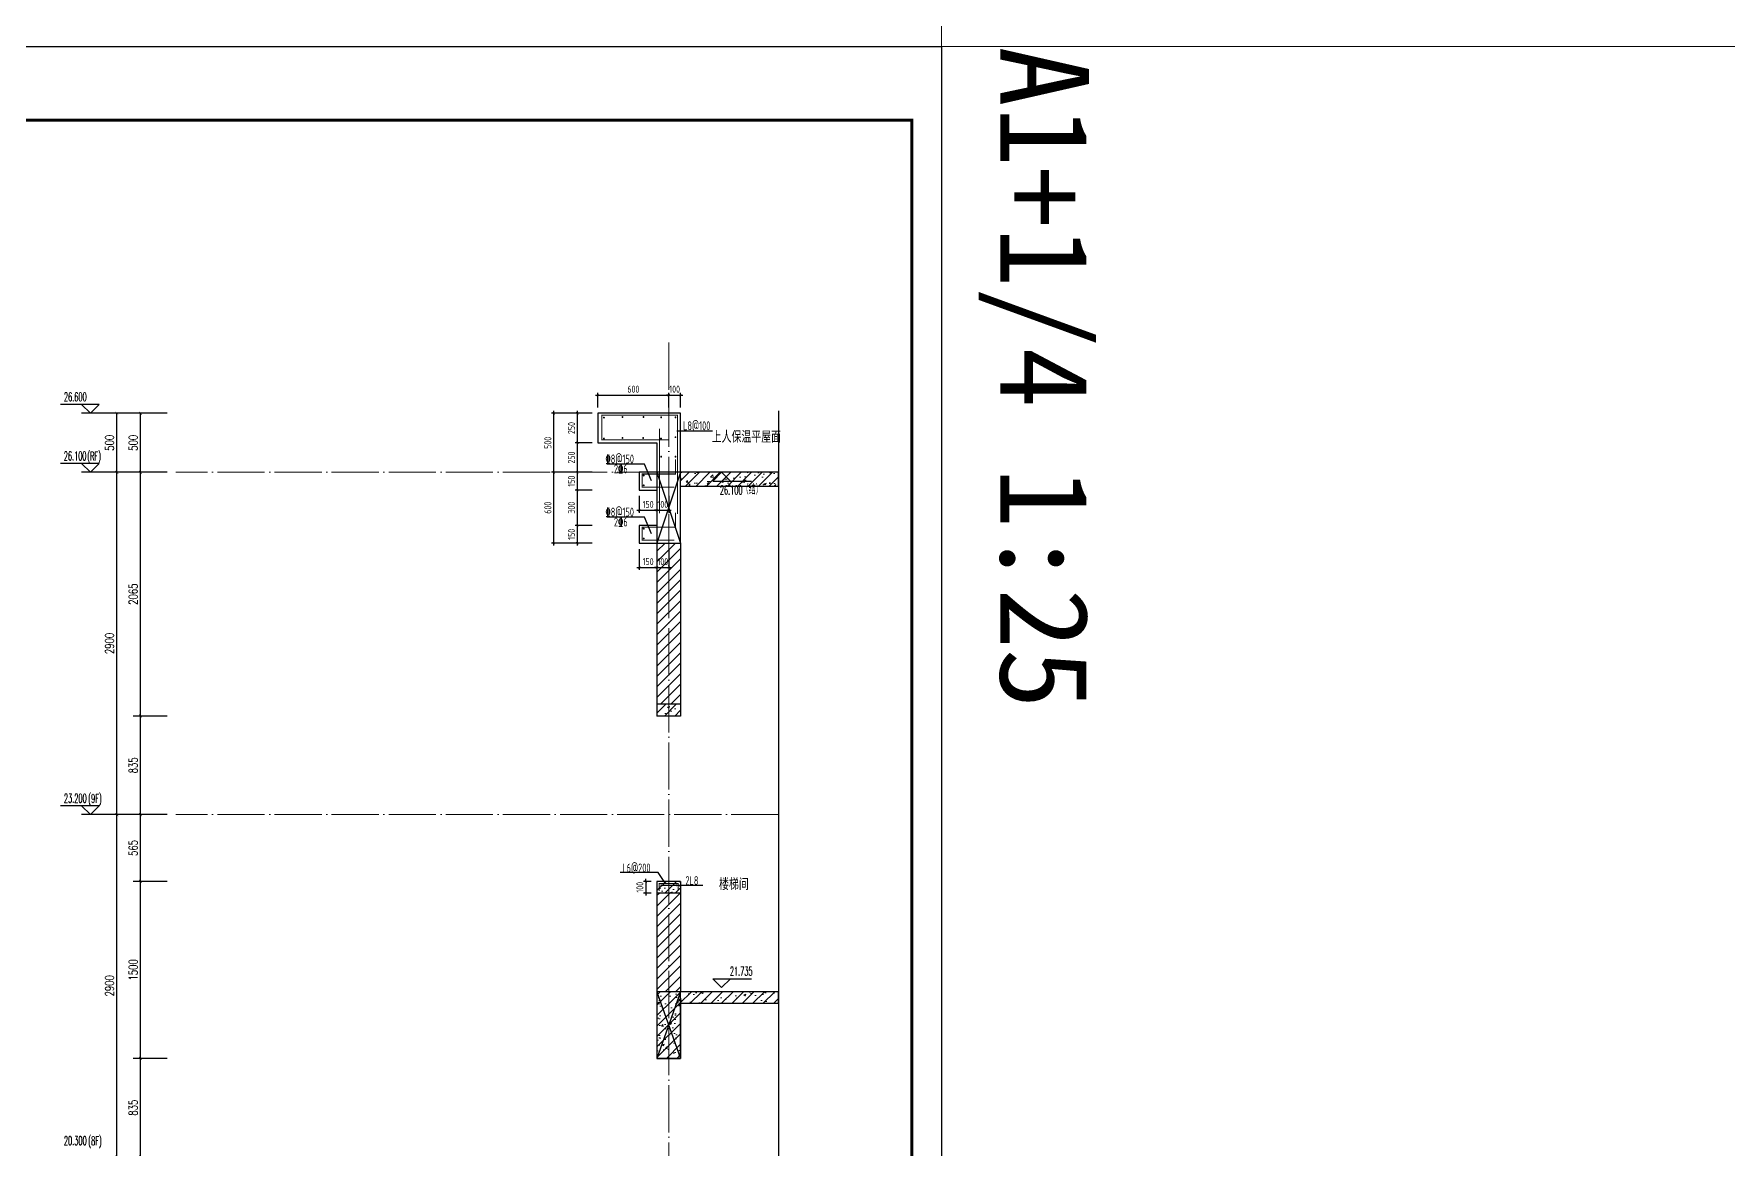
# Model space of a CAD drawing. Extents: x -668857 to 154266, y -275694 to 291306.
# Drawn here: x 98016 to 112367, y 157874 to 167313 of the extents above; entities that cross this region are included whole.
import ezdxf

# ---------------------------------------------------------------- set-up
doc = ezdxf.new("R2010")
doc.units = 0
doc.header["$LTSCALE"] = 1000
doc.linetypes.add('DOTE', pattern=[2.4200000000000004, 2, -0.2, 0.02, -0.2])
doc.layers.get('0').update_dxf_attribs({"linetype": 'CONTINUOUS'})
doc.layers.get('DEFPOINTS').update_dxf_attribs({"linetype": 'CONTINUOUS'})
for name, color, linetype in [('DIM', 2, 'CONTINUOUS'), ('DIM_ELEV', 3, 'CONTINUOUS'), ('DIM_SYMB', 3, 'CONTINUOUS'), ('PUB_DIM', 3, 'CONTINUOUS'), ('PUB_TEXT', 2, 'CONTINUOUS'), ('REIN', 6, 'CONTINUOUS'), ('S-大样-砼线', 7, 'CONTINUOUS'), ('S-引出线', 40, 'CONTINUOUS'), ('TEXT', 2, 'CONTINUOUS'), ('WALL', 5, 'CONTINUOUS'), ('yichutu', 7, 'CONTINUOUS')]:
    doc.layers.add(name, color=color, linetype=linetype)
for name, color, linetype, lineweight in [('DOTE', 19, 'DOTE', 9), ('PUB_HATCH', 8, 'CONTINUOUS', 9), ('图框', 9, 'CONTINUOUS', 18)]:
    doc.layers.add(name, color=color, linetype=linetype, lineweight=lineweight)
doc.styles.add('_TCH_DIM', font='SIMPLEX.shx', dxfattribs={"width": 0.7, "bigfont": 'GBCBIG.shx'})
doc.styles.add('_TCH_DIM_T3', font='SIMPLEX', dxfattribs={"width": 0.7058823529411765, "bigfont": 'GBCBIG'})
doc.styles.add('_TCH_LABEL', font='simhei.ttf')
doc.styles.add('TSSD_DIMENSION', font='Tssdeng.shx', dxfattribs={"width": 0.7, "bigfont": 'tssdchn.shx'})
doc.styles.add('TSSD_REIN', font='tssdeng.shx', dxfattribs={"width": 0.7, "height": 300, "bigfont": 'tssdchn.shx'})
doc.styles.add('w', font='tssdeng.shx', dxfattribs={"width": 0.8, "bigfont": 'tssdchn.shx'})
doc.dimstyles.new('_TCH_ARCH&&25', dxfattribs={"dimtxt": 74.375, "dimasz": 25, "dimexe": 62.5, "dimexo": 75, "dimgap": 25, "dimtad": 1, "dimdec": 0, "dimzin": 0, "dimdsep": 46, "dimtxsty": '_TCH_DIM_T3', "dimblk": 'ARCHTICK', "dimcen": 0.09, "dimclrt": 7, "dimazin": 0, "dimtfac": 1, "dimtdec": 0, "dimtix": 1, "dimtmove": 2, "dimatfit": 3, "dimldrblk": 'ARCHTICK', "dimfxl": 0, "dimtolj": 1, "dimtzin": 0, "dimarcsym": 0})
doc.dimstyles.new('TSSD_20_20', dxfattribs={"dimtxt": 60, "dimasz": 20, "dimexe": 20, "dimexo": 50, "dimgap": 20, "dimtad": 1, "dimdec": 0, "dimzin": 0, "dimdsep": 46, "dimtxsty": 'TSSD_DIMENSION', "dimblk": 'ARCHTICK', "dimblk1": 'ARCHTICK', "dimblk2": 'ARCHTICK', "dimcen": 0, "dimdle": 20, "dimclrt": 7, "dimadec": 0, "dimazin": 0, "dimtfac": 1, "dimtdec": 0, "dimtix": 1, "dimtmove": 2, "dimatfit": 3, "dimfxl": 0, "dimtolj": 1, "dimtzin": 0, "dimarcsym": 0})
pattern_1 = [(45, (-562273.4887092756, 314686.9439721279), (-44.19419150182874, 44.19419150182875), [])]
pattern_2 = [(45, (-562273.4887092756, 314642.0661346278), (-44.19417382415921, 44.19417382415922), []), (49.99999999999999, (-562273.4887092756, 314642.0661346278), (179.3150456501884, -15.68803374564878), [18.75, -206.25]), (355, (-562273.4887092756, 314642.0661346278), (-34.68783340325, 188.048033425003), [15, -165]), (100.4514, (-562258.5457892758, 314640.7587996279), (144.6273454285054, 172.3598855152384), [15.9350475, -175.285528]), (46.18420000000002, (-562273.4887092756, 314692.0661346278), (266.8102621564111, -41.37975358225452), [28.12499999999995, -309.3749999999992]), (96.6356, (-562251.2545230256, 314688.6178078778), (233.6656763871758, 243.5294677251104), [23.902572, -262.92825]), (351.1842, (-562273.4887092756, 314692.0661346278), (233.6654862834068, 243.5296502313311), [22.5, -247.5]), (21, (-562248.4887092756, 314679.5661346278), (149.2267630296154, -100.6547226663347), [18.75, -206.25]), (326.0000000000001, (-562248.4887092756, 314679.5661346278), (60.82883298039543, 181.2875112617133), [15, -165]), (71.4514, (-562236.0531510257, 314671.1782331279), (210.0556571453725, 80.6326241774881), [15.9350475, -175.285528]), (37.50000000000001, (-562273.4887092756, 314642.0661346278), (3.039963829322667, 83.22346345782788), [0, -163, 0, -167.5, 0, -165.625]), (7.499999999999999, (-562273.4887092756, 314642.0661346278), (65.76738436053715, 98.60292797059006), [0, -95.5, 0, -159.25, 0, -63.125]), (327.5, (-562329.2387092756, 314642.0661346278), (133.4556090431022, -5.638717933594939), [0, -62.5, 0, -195, 0, -258.75]), (317.5, (-562354.2387092756, 314642.0661346278), (145.7965423355966, 25.02624558307943), [0, -81.25, 0, -129.5, 0, -183.75])]

# ---------------------------------------------------------------- blocks, each defined once
blk = doc.blocks.new('GFDDDDRG')
at = {"layer": '图框'}
blk.add_lwpolyline([(923309.7791572664, -107436.9617041193), (923309.7791572663, -159999.4617041193), (893609.7791572664, -159999.4617041193), (893609.7791572665, -107436.9617041193)], close=True, dxfattribs=at)
blk.add_lwpolyline([(923309.7791572664, -107436.9617041193), (923309.7791572663, -159999.4617041193), (893609.7791572664, -159999.4617041193), (893609.7791572665, -107436.9617041193)], close=True, dxfattribs=at)
at = {"layer": '图框', "const_width": 50}
blk.add_lwpolyline([(894109.7791572664, -159499.4617041193), (922809.7791572663, -159499.4617041193), (922809.7791572664, -108686.9617041193), (894109.7791572665, -108686.9617041193)], close=True, dxfattribs=at)
blk = doc.blocks.new('yct-1051-594-26275-14850-25-1002.0')
at = {"layer": 'yichutu', "color": 7}
blk.add_lwpolyline([(0, 0), (0, 14850), (26275, 14850), (26275, 0)], close=True, dxfattribs=at)
at = {"layer": 'yichutu', "color": 7, "style": '_TCH_LABEL'}
blk.add_text('A1+1/4 1:25', height=750, dxfattribs=at).set_placement((0, 15350))
blk = doc.blocks.new('_ArchTick')
at = {"color": 0, "linetype": 'ByBlock', "const_width": 0.15}
blk.add_lwpolyline([(-0.5, -0.5), (0.5, 0.5)], dxfattribs=at)
blk = doc.blocks.new('*D2703')
at = {"layer": 'DEFPOINTS', "color": 0}
for p in [(102422.1820220797, 163599.0340897828), (102722.1820221004, 163599.0340897828), (102722.1820221004, 162999.0340897829)]:
    blk.add_point(p, dxfattribs=at)
at = {"layer": 'DIM', "color": 0, "lineweight": -2}
for p, q in [((102422.1820220797, 162979.0340897829), (102422.1820220797, 163619.0340897828)), ((102672.1820221004, 163599.0340897828), (102402.1820220797, 163599.0340897828)), ((102672.1820221004, 162999.0340897829), (102402.1820220797, 162999.0340897829))]:
    blk.add_line(p, q, dxfattribs=at)
at = {"layer": 'DIM', "color": 0, "lineweight": -2, "xscale": 20, "yscale": 20, "zscale": 20}
for p, rotation in [((102422.1820220797, 163599.0340897828), 90), ((102422.1820220797, 162999.0340897829), 270)]:
    blk.add_blockref('_ArchTick', p, dxfattribs=dict(at, rotation=rotation))
at = {"layer": 'DIM', "color": 7, "insert": (102372.1820220797, 163299.0340897829), "char_height": 60, "attachment_point": 5, "rotation": 90, "style": 'TSSD_DIMENSION'}
blk.add_mtext('\\A1;600', dxfattribs=at)
blk = doc.blocks.new('*D2704')
at = {"layer": 'DEFPOINTS', "color": 0}
for p in [(102422.1820220797, 164099.0340897829), (102722.1820221004, 164099.0340897829), (102722.1820221004, 163599.0340897828)]:
    blk.add_point(p, dxfattribs=at)
at = {"layer": 'DIM', "color": 0, "lineweight": -2}
for p, q in [((102672.1820221004, 164099.0340897829), (102402.1820220797, 164099.0340897829)), ((102422.1820220797, 163579.0340897828), (102422.1820220797, 164119.0340897829)), ((102672.1820221004, 163599.0340897828), (102402.1820220797, 163599.0340897828))]:
    blk.add_line(p, q, dxfattribs=at)
at = {"layer": 'DIM', "color": 0, "lineweight": -2, "xscale": 20, "yscale": 20, "zscale": 20}
for p, rotation in [((102422.1820220797, 164099.0340897829), 90), ((102422.1820220797, 163599.0340897828), 270)]:
    blk.add_blockref('_ArchTick', p, dxfattribs=dict(at, rotation=rotation))
at = {"layer": 'DIM', "color": 7, "insert": (102372.1820220797, 163849.0340897829), "char_height": 60, "attachment_point": 5, "rotation": 90, "style": 'TSSD_DIMENSION'}
blk.add_mtext('\\A1;500', dxfattribs=at)
blk = doc.blocks.new('*D2705')
at = {"layer": 'DEFPOINTS', "color": 0}
for p in [(103146.7925458966, 163449.0340908552), (103296.7923057007, 163449.0340908516), (103296.7923057007, 163277.0588961912)]:
    blk.add_point(p, dxfattribs=at)
at = {"layer": 'DIM', "color": 0, "lineweight": -2}
for p, q in [((103146.7925458966, 163399.0340908552), (103146.7925458966, 163257.0588961912)), ((103296.7923057007, 163399.0340908516), (103296.7923057007, 163257.0588961912)), ((103126.7925458966, 163277.0588961912), (103316.7923057007, 163277.0588961912))]:
    blk.add_line(p, q, dxfattribs=at)
at = {"layer": 'DIM', "color": 0, "lineweight": -2, "xscale": 20, "yscale": 20, "zscale": 20, "rotation": 180}
blk.add_blockref('_ArchTick', (103146.7925458966, 163277.0588961912), dxfattribs=at)
at = {"layer": 'DIM', "color": 0, "lineweight": -2, "xscale": 20, "yscale": 20, "zscale": 20}
blk.add_blockref('_ArchTick', (103296.7923057007, 163277.0588961912), dxfattribs=at)
at = {"layer": 'DIM', "color": 7, "insert": (103221.7924257987, 163327.0588961912), "char_height": 60, "attachment_point": 5, "style": 'TSSD_DIMENSION'}
blk.add_mtext('\\A1;150', dxfattribs=at)
blk = doc.blocks.new('*D2706')
at = {"layer": 'DEFPOINTS', "color": 0}
for p in [(103296.7923057007, 163449.0340908516), (103396.7923054292, 163449.0340908491), (103396.7923054292, 163277.0588961881)]:
    blk.add_point(p, dxfattribs=at)
at = {"layer": 'DIM', "color": 0, "lineweight": -2}
for p, q in [((103296.7923057007, 163399.0340908516), (103296.7923057007, 163257.0588961881)), ((103396.7923054292, 163399.0340908491), (103396.7923054292, 163257.0588961881)), ((103296.7923057007, 163277.0588961881), (103276.7923057007, 163277.0588961881)), ((103296.7923057007, 163277.0588961881), (103396.7923054292, 163277.0588961881)), ((103396.7923054292, 163277.0588961881), (103416.7923054292, 163277.0588961881))]:
    blk.add_line(p, q, dxfattribs=at)
at = {"layer": 'DIM', "color": 0, "lineweight": -2, "xscale": 20, "yscale": 20, "zscale": 20}
blk.add_blockref('_ArchTick', (103296.7923057007, 163277.0588961881), dxfattribs=at)
at = {"layer": 'DIM', "color": 0, "lineweight": -2, "xscale": 20, "yscale": 20, "zscale": 20, "rotation": 180}
blk.add_blockref('_ArchTick', (103396.7923054292, 163277.0588961881), dxfattribs=at)
at = {"layer": 'DIM', "color": 7, "insert": (103346.792305565, 163327.0588961881), "char_height": 60, "attachment_point": 5, "style": 'TSSD_DIMENSION'}
blk.add_mtext('\\A1;100', dxfattribs=at)
blk = doc.blocks.new('*D2707')
at = {"layer": 'DEFPOINTS', "color": 0}
for p in [(103396.7926972416, 164253.1928122115), (102796.7927885338, 164099.0322899766), (103396.7926972416, 164099.0322899598)]:
    blk.add_point(p, dxfattribs=at)
at = {"layer": 'DIM', "color": 0, "lineweight": -2}
for p, q in [((102776.7927885338, 164253.1928122115), (103416.7926972416, 164253.1928122115)), ((102796.7927885338, 164149.0322899766), (102796.7927885338, 164273.1928122115)), ((103396.7926972416, 164149.0322899598), (103396.7926972416, 164273.1928122115))]:
    blk.add_line(p, q, dxfattribs=at)
at = {"layer": 'DIM', "color": 0, "lineweight": -2, "xscale": 20, "yscale": 20, "zscale": 20, "rotation": 180}
blk.add_blockref('_ArchTick', (102796.7927885338, 164253.1928122115), dxfattribs=at)
at = {"layer": 'DIM', "color": 0, "lineweight": -2, "xscale": 20, "yscale": 20, "zscale": 20}
blk.add_blockref('_ArchTick', (103396.7926972416, 164253.1928122115), dxfattribs=at)
at = {"layer": 'DIM', "color": 7, "insert": (103096.7927428877, 164303.1928122115), "char_height": 60, "attachment_point": 5, "style": 'TSSD_DIMENSION'}
blk.add_mtext('\\A1;600', dxfattribs=at)
blk = doc.blocks.new('*D2708')
at = {"layer": 'DEFPOINTS', "color": 0}
for p in [(103496.7926972462, 164253.1928122017), (103396.7926972416, 164099.0322899598), (103496.7926972462, 164099.032289957)]:
    blk.add_point(p, dxfattribs=at)
at = {"layer": 'DIM', "color": 0, "lineweight": -2}
for p, q in [((103396.7926972416, 164253.1928122017), (103376.7926972416, 164253.1928122017)), ((103396.7926972416, 164149.0322899598), (103396.7926972416, 164273.1928122017)), ((103396.7926972416, 164253.1928122017), (103496.7926972462, 164253.1928122017)), ((103496.7926972462, 164149.032289957), (103496.7926972462, 164273.1928122017)), ((103496.7926972462, 164253.1928122017), (103516.7926972462, 164253.1928122017))]:
    blk.add_line(p, q, dxfattribs=at)
at = {"layer": 'DIM', "color": 0, "lineweight": -2, "xscale": 20, "yscale": 20, "zscale": 20}
blk.add_blockref('_ArchTick', (103396.7926972416, 164253.1928122017), dxfattribs=at)
at = {"layer": 'DIM', "color": 0, "lineweight": -2, "xscale": 20, "yscale": 20, "zscale": 20, "rotation": 180}
blk.add_blockref('_ArchTick', (103496.7926972462, 164253.1928122017), dxfattribs=at)
at = {"layer": 'DIM', "color": 7, "insert": (103446.7926972439, 164303.1928122017), "char_height": 60, "attachment_point": 5, "style": 'TSSD_DIMENSION'}
blk.add_mtext('\\A1;100', dxfattribs=at)
blk = doc.blocks.new('*D2709')
at = {"layer": 'DEFPOINTS', "color": 0}
for p in [(103146.7925458966, 162999.034146633), (103296.7923057007, 162999.0341466293), (103296.7923057007, 162792.5837573065)]:
    blk.add_point(p, dxfattribs=at)
at = {"layer": 'DIM', "color": 0, "lineweight": -2}
for p, q in [((103146.7925458966, 162949.034146633), (103146.7925458966, 162772.5837573065)), ((103296.7923057007, 162949.0341466293), (103296.7923057007, 162772.5837573065)), ((103126.7925458966, 162792.5837573065), (103316.7923057007, 162792.5837573065))]:
    blk.add_line(p, q, dxfattribs=at)
at = {"layer": 'DIM', "color": 0, "lineweight": -2, "xscale": 20, "yscale": 20, "zscale": 20, "rotation": 180}
blk.add_blockref('_ArchTick', (103146.7925458966, 162792.5837573065), dxfattribs=at)
at = {"layer": 'DIM', "color": 0, "lineweight": -2, "xscale": 20, "yscale": 20, "zscale": 20}
blk.add_blockref('_ArchTick', (103296.7923057007, 162792.5837573065), dxfattribs=at)
at = {"layer": 'DIM', "color": 7, "insert": (103221.7924257987, 162842.5837573065), "char_height": 60, "attachment_point": 5, "style": 'TSSD_DIMENSION'}
blk.add_mtext('\\A1;150', dxfattribs=at)
blk = doc.blocks.new('*D2710')
at = {"layer": 'DEFPOINTS', "color": 0}
for p in [(103296.7923057007, 162999.0341466293), (103396.7923054292, 162999.0341466269), (103396.7923054292, 162792.5837573035)]:
    blk.add_point(p, dxfattribs=at)
at = {"layer": 'DIM', "color": 0, "lineweight": -2}
for p, q in [((103296.7923057007, 162949.0341466293), (103296.7923057007, 162772.5837573035)), ((103396.7923054292, 162949.0341466269), (103396.7923054292, 162772.5837573035)), ((103296.7923057007, 162792.5837573035), (103276.7923057007, 162792.5837573035)), ((103296.7923057007, 162792.5837573035), (103396.7923054292, 162792.5837573035)), ((103396.7923054292, 162792.5837573035), (103416.7923054292, 162792.5837573035))]:
    blk.add_line(p, q, dxfattribs=at)
at = {"layer": 'DIM', "color": 0, "lineweight": -2, "xscale": 20, "yscale": 20, "zscale": 20}
blk.add_blockref('_ArchTick', (103296.7923057007, 162792.5837573035), dxfattribs=at)
at = {"layer": 'DIM', "color": 0, "lineweight": -2, "xscale": 20, "yscale": 20, "zscale": 20, "rotation": 180}
blk.add_blockref('_ArchTick', (103396.7923054292, 162792.5837573035), dxfattribs=at)
at = {"layer": 'DIM', "color": 7, "insert": (103346.792305565, 162842.5837573035), "char_height": 60, "attachment_point": 5, "style": 'TSSD_DIMENSION'}
blk.add_mtext('\\A1;100', dxfattribs=at)
blk = doc.blocks.new('*D2711')
at = {"layer": 'DEFPOINTS', "color": 0}
for p in [(102622.1820220841, 164099.0341130682), (102796.7927885334, 164099.0341130682), (102796.7927885334, 163849.0341130697)]:
    blk.add_point(p, dxfattribs=at)
at = {"layer": 'DIM', "color": 0, "lineweight": -2}
for p, q in [((102746.7927885334, 164099.0341130682), (102602.1820220841, 164099.0341130682)), ((102622.1820220841, 163829.0341130697), (102622.1820220841, 164119.0341130682)), ((102746.7927885334, 163849.0341130697), (102602.1820220841, 163849.0341130697))]:
    blk.add_line(p, q, dxfattribs=at)
at = {"layer": 'DIM', "color": 0, "lineweight": -2, "xscale": 20, "yscale": 20, "zscale": 20}
for p, rotation in [((102622.1820220841, 164099.0341130682), 90), ((102622.1820220841, 163849.0341130697), 270)]:
    blk.add_blockref('_ArchTick', p, dxfattribs=dict(at, rotation=rotation))
at = {"layer": 'DIM', "color": 7, "insert": (102572.1820220841, 163974.034113069), "char_height": 60, "attachment_point": 5, "rotation": 90, "style": 'TSSD_DIMENSION'}
blk.add_mtext('\\A1;250', dxfattribs=at)
blk = doc.blocks.new('*D2712')
at = {"layer": 'DEFPOINTS', "color": 0}
for p in [(102622.1820220841, 163849.0341130697), (102796.7927885334, 163849.0341130697), (102796.7927885334, 163599.0341130682)]:
    blk.add_point(p, dxfattribs=at)
at = {"layer": 'DIM', "color": 0, "lineweight": -2}
for p, q in [((102746.7927885334, 163849.0341130697), (102602.1820220841, 163849.0341130697)), ((102622.1820220841, 163579.0341130682), (102622.1820220841, 163869.0341130697)), ((102746.7927885334, 163599.0341130682), (102602.1820220841, 163599.0341130682))]:
    blk.add_line(p, q, dxfattribs=at)
at = {"layer": 'DIM', "color": 0, "lineweight": -2, "xscale": 20, "yscale": 20, "zscale": 20}
for p, rotation in [((102622.1820220841, 163849.0341130697), 90), ((102622.1820220841, 163599.0341130682), 270)]:
    blk.add_blockref('_ArchTick', p, dxfattribs=dict(at, rotation=rotation))
at = {"layer": 'DIM', "color": 7, "insert": (102572.1820220841, 163724.034113069), "char_height": 60, "attachment_point": 5, "rotation": 90, "style": 'TSSD_DIMENSION'}
blk.add_mtext('\\A1;250', dxfattribs=at)
blk = doc.blocks.new('*D2713')
at = {"layer": 'DEFPOINTS', "color": 0}
for p in [(102622.1820220841, 163599.0341130682), (102796.7927885334, 163599.0341130682), (102796.7927885334, 163449.0359139728)]:
    blk.add_point(p, dxfattribs=at)
at = {"layer": 'DIM', "color": 0, "lineweight": -2}
for p, q in [((102622.1820220841, 163429.0359139728), (102622.1820220841, 163619.0341130682)), ((102746.7927885334, 163599.0341130682), (102602.1820220841, 163599.0341130682)), ((102746.7927885334, 163449.0359139728), (102602.1820220841, 163449.0359139728))]:
    blk.add_line(p, q, dxfattribs=at)
at = {"layer": 'DIM', "color": 0, "lineweight": -2, "xscale": 20, "yscale": 20, "zscale": 20}
for p, rotation in [((102622.1820220841, 163599.0341130682), 90), ((102622.1820220841, 163449.0359139728), 270)]:
    blk.add_blockref('_ArchTick', p, dxfattribs=dict(at, rotation=rotation))
at = {"layer": 'DIM', "color": 7, "insert": (102572.1820220841, 163524.0350135205), "char_height": 60, "attachment_point": 5, "rotation": 90, "style": 'TSSD_DIMENSION'}
blk.add_mtext('\\A1;150', dxfattribs=at)
blk = doc.blocks.new('*D2714')
at = {"layer": 'DEFPOINTS', "color": 0}
for p in [(102622.1820220841, 163449.0359139728), (102796.7927885334, 163449.0359139728), (102796.7927885334, 163149.0341130683)]:
    blk.add_point(p, dxfattribs=at)
at = {"layer": 'DIM', "color": 0, "lineweight": -2}
for p, q in [((102622.1820220841, 163129.0341130683), (102622.1820220841, 163469.0359139728)), ((102746.7927885334, 163449.0359139728), (102602.1820220841, 163449.0359139728)), ((102746.7927885334, 163149.0341130683), (102602.1820220841, 163149.0341130683))]:
    blk.add_line(p, q, dxfattribs=at)
at = {"layer": 'DIM', "color": 0, "lineweight": -2, "xscale": 20, "yscale": 20, "zscale": 20}
for p, rotation in [((102622.1820220841, 163449.0359139728), 90), ((102622.1820220841, 163149.0341130683), 270)]:
    blk.add_blockref('_ArchTick', p, dxfattribs=dict(at, rotation=rotation))
at = {"layer": 'DIM', "color": 7, "insert": (102572.1820220841, 163299.0350135206), "char_height": 60, "attachment_point": 5, "rotation": 90, "style": 'TSSD_DIMENSION'}
blk.add_mtext('\\A1;300', dxfattribs=at)
blk = doc.blocks.new('*D2715')
at = {"layer": 'DEFPOINTS', "color": 0}
for p in [(102622.1820220841, 163149.0341130683), (102796.7927885334, 163149.0341130683), (102796.7927885334, 162999.0341130683)]:
    blk.add_point(p, dxfattribs=at)
at = {"layer": 'DIM', "color": 0, "lineweight": -2}
for p, q in [((102746.7927885334, 163149.0341130683), (102602.1820220841, 163149.0341130683)), ((102622.1820220841, 162979.0341130683), (102622.1820220841, 163169.0341130683)), ((102746.7927885334, 162999.0341130683), (102602.1820220841, 162999.0341130683))]:
    blk.add_line(p, q, dxfattribs=at)
at = {"layer": 'DIM', "color": 0, "lineweight": -2, "xscale": 20, "yscale": 20, "zscale": 20}
for p, rotation in [((102622.1820220841, 163149.0341130683), 90), ((102622.1820220841, 162999.0341130683), 270)]:
    blk.add_blockref('_ArchTick', p, dxfattribs=dict(at, rotation=rotation))
at = {"layer": 'DIM', "color": 7, "insert": (102572.1820220841, 163074.0341130683), "char_height": 60, "attachment_point": 5, "rotation": 90, "style": 'TSSD_DIMENSION'}
blk.add_mtext('\\A1;150', dxfattribs=at)
blk = doc.blocks.new('*D2729')
at = {"layer": 'DEFPOINTS', "color": 0}
for p in [(98919.79703080386, 158634.0727442784), (99219.79703082459, 158634.0727442784), (99219.79703082459, 157799.034089783)]:
    blk.add_point(p, dxfattribs=at)
at = {"layer": 'PUB_DIM', "color": 0, "lineweight": -2}
for p, q in [((99144.79703082459, 158634.0727442784), (98857.29703080386, 158634.0727442784)), ((98919.79703080386, 157799.034089783), (98919.79703080386, 158634.0727442784)), ((99144.79703082459, 157799.034089783), (98857.29703080386, 157799.034089783))]:
    blk.add_line(p, q, dxfattribs=at)
at = {"layer": 'PUB_DIM', "color": 0, "lineweight": -2, "xscale": 25, "yscale": 25, "zscale": 25}
for p, rotation in [((98919.79703080386, 158634.0727442784), 90), ((98919.79703080386, 157799.034089783), 270)]:
    blk.add_blockref('_ArchTick', p, dxfattribs=dict(at, rotation=rotation))
at = {"layer": 'PUB_DIM', "color": 7, "insert": (98857.60953080385, 158216.5534170307), "char_height": 74.375, "attachment_point": 5, "rotation": 90, "style": '_TCH_DIM_T3'}
blk.add_mtext('\\A1;835', dxfattribs=at)
blk = doc.blocks.new('*D2730')
at = {"layer": 'DEFPOINTS', "color": 0}
for p in [(98919.79703080386, 160134.0709243185), (99219.79703082459, 160134.0709243185), (99219.79703082459, 158634.0727442784)]:
    blk.add_point(p, dxfattribs=at)
at = {"layer": 'PUB_DIM', "color": 0, "lineweight": -2}
for p, q in [((99144.79703082459, 160134.0709243185), (98857.29703080386, 160134.0709243185)), ((98919.79703080386, 158634.0727442784), (98919.79703080386, 160134.0709243185)), ((99144.79703082459, 158634.0727442784), (98857.29703080386, 158634.0727442784))]:
    blk.add_line(p, q, dxfattribs=at)
at = {"layer": 'PUB_DIM', "color": 0, "lineweight": -2, "xscale": 25, "yscale": 25, "zscale": 25}
for p, rotation in [((98919.79703080386, 160134.0709243185), 90), ((98919.79703080386, 158634.0727442784), 270)]:
    blk.add_blockref('_ArchTick', p, dxfattribs=dict(at, rotation=rotation))
at = {"layer": 'PUB_DIM', "color": 7, "insert": (98857.60953080385, 159384.0718342985), "char_height": 74.375, "attachment_point": 5, "rotation": 90, "style": '_TCH_DIM_T3'}
blk.add_mtext('\\A1;1500', dxfattribs=at)
blk = doc.blocks.new('*D2731')
at = {"layer": 'DEFPOINTS', "color": 0}
for p in [(98919.79703080386, 160699.0340897828), (99219.79703082459, 160699.0340897828), (99219.79703082459, 160134.0709243185)]:
    blk.add_point(p, dxfattribs=at)
at = {"layer": 'PUB_DIM', "color": 0, "lineweight": -2}
for p, q in [((99144.79703082459, 160699.0340897828), (98857.29703080386, 160699.0340897828)), ((98919.79703080386, 160134.0709243185), (98919.79703080386, 160699.0340897828)), ((99144.79703082459, 160134.0709243185), (98857.29703080386, 160134.0709243185))]:
    blk.add_line(p, q, dxfattribs=at)
at = {"layer": 'PUB_DIM', "color": 0, "lineweight": -2, "xscale": 25, "yscale": 25, "zscale": 25}
for p, rotation in [((98919.79703080386, 160699.0340897828), 90), ((98919.79703080386, 160134.0709243185), 270)]:
    blk.add_blockref('_ArchTick', p, dxfattribs=dict(at, rotation=rotation))
at = {"layer": 'PUB_DIM', "color": 7, "insert": (98857.60953080385, 160416.5525070507), "char_height": 74.375, "attachment_point": 5, "rotation": 90, "style": '_TCH_DIM_T3'}
blk.add_mtext('\\A1;565', dxfattribs=at)
blk = doc.blocks.new('*D2732')
at = {"layer": 'DEFPOINTS', "color": 0}
for p in [(98919.79703080386, 161534.0553174554), (99219.79703082459, 161534.0553174554), (99219.79703082459, 160699.0340897828)]:
    blk.add_point(p, dxfattribs=at)
at = {"layer": 'PUB_DIM', "color": 0, "lineweight": -2}
for p, q in [((99144.79703082459, 161534.0553174554), (98857.29703080386, 161534.0553174554)), ((98919.79703080386, 160699.0340897828), (98919.79703080386, 161534.0553174554)), ((99144.79703082459, 160699.0340897828), (98857.29703080386, 160699.0340897828))]:
    blk.add_line(p, q, dxfattribs=at)
at = {"layer": 'PUB_DIM', "color": 0, "lineweight": -2, "xscale": 25, "yscale": 25, "zscale": 25}
for p, rotation in [((98919.79703080386, 161534.0553174554), 90), ((98919.79703080386, 160699.0340897828), 270)]:
    blk.add_blockref('_ArchTick', p, dxfattribs=dict(at, rotation=rotation))
at = {"layer": 'PUB_DIM', "color": 7, "insert": (98857.60953080385, 161116.5447036191), "char_height": 74.375, "attachment_point": 5, "rotation": 90, "style": '_TCH_DIM_T3'}
blk.add_mtext('\\A1;835', dxfattribs=at)
blk = doc.blocks.new('*D2733')
at = {"layer": 'DEFPOINTS', "color": 0}
for p in [(98919.79703080386, 163599.0340897828), (99219.79703082459, 163599.0340897828), (99219.79703082459, 161534.0553174554)]:
    blk.add_point(p, dxfattribs=at)
at = {"layer": 'PUB_DIM', "color": 0, "lineweight": -2}
for p, q in [((99144.79703082459, 163599.0340897828), (98857.29703080386, 163599.0340897828)), ((98919.79703080386, 161534.0553174554), (98919.79703080386, 163599.0340897828)), ((99144.79703082459, 161534.0553174554), (98857.29703080386, 161534.0553174554))]:
    blk.add_line(p, q, dxfattribs=at)
at = {"layer": 'PUB_DIM', "color": 0, "lineweight": -2, "xscale": 25, "yscale": 25, "zscale": 25}
for p, rotation in [((98919.79703080386, 163599.0340897828), 90), ((98919.79703080386, 161534.0553174554), 270)]:
    blk.add_blockref('_ArchTick', p, dxfattribs=dict(at, rotation=rotation))
at = {"layer": 'PUB_DIM', "color": 7, "insert": (98857.60953080385, 162566.5447036191), "char_height": 74.375, "attachment_point": 5, "rotation": 90, "style": '_TCH_DIM_T3'}
blk.add_mtext('\\A1;2065', dxfattribs=at)
blk = doc.blocks.new('*D2734')
at = {"layer": 'DEFPOINTS', "color": 0}
for p in [(98919.79703080386, 164099.0340897829), (99219.79703082459, 164099.0340897829), (99219.79703082459, 163599.0340897828)]:
    blk.add_point(p, dxfattribs=at)
at = {"layer": 'PUB_DIM', "color": 0, "lineweight": -2}
for p, q in [((99144.79703082459, 164099.0340897829), (98857.29703080386, 164099.0340897829)), ((98919.79703080385, 163599.0340897828), (98919.79703080386, 164099.0340897829)), ((99144.79703082459, 163599.0340897828), (98857.29703080385, 163599.0340897828))]:
    blk.add_line(p, q, dxfattribs=at)
at = {"layer": 'PUB_DIM', "color": 0, "lineweight": -2, "xscale": 25, "yscale": 25, "zscale": 25}
for p, rotation in [((98919.79703080386, 164099.0340897829), 90), ((98919.79703080385, 163599.0340897828), 270)]:
    blk.add_blockref('_ArchTick', p, dxfattribs=dict(at, rotation=rotation))
at = {"layer": 'PUB_DIM', "color": 7, "insert": (98857.60953080383, 163849.0340897829), "char_height": 74.375, "attachment_point": 5, "rotation": 90, "style": '_TCH_DIM_T3'}
blk.add_mtext('\\A1;500', dxfattribs=at)
blk = doc.blocks.new('*D2740')
at = {"layer": 'DEFPOINTS', "color": 0}
for p in [(98719.79703079897, 160699.0340897829), (99219.79703082412, 160699.0340897829), (99219.79703082412, 157799.0340897829)]:
    blk.add_point(p, dxfattribs=at)
at = {"layer": 'PUB_DIM', "color": 0, "lineweight": -2}
for p, q in [((99144.79703082412, 160699.0340897829), (98657.29703079897, 160699.0340897829)), ((98719.79703079897, 157799.0340897829), (98719.79703079897, 160699.0340897829)), ((99144.79703082412, 157799.0340897829), (98657.29703079897, 157799.0340897829))]:
    blk.add_line(p, q, dxfattribs=at)
at = {"layer": 'PUB_DIM', "color": 0, "lineweight": -2, "xscale": 25, "yscale": 25, "zscale": 25}
for p, rotation in [((98719.79703079897, 160699.0340897829), 90), ((98719.79703079897, 157799.0340897829), 270)]:
    blk.add_blockref('_ArchTick', p, dxfattribs=dict(at, rotation=rotation))
at = {"layer": 'PUB_DIM', "color": 7, "insert": (98657.60953079896, 159249.0340897829), "char_height": 74.375, "attachment_point": 5, "rotation": 90, "style": '_TCH_DIM_T3'}
blk.add_mtext('\\A1;2900', dxfattribs=at)
blk = doc.blocks.new('*D2741')
at = {"layer": 'DEFPOINTS', "color": 0}
for p in [(98719.79703079897, 163599.0340897828), (99219.79703082412, 163599.0340897828), (99219.79703082412, 160699.0340897829)]:
    blk.add_point(p, dxfattribs=at)
at = {"layer": 'PUB_DIM', "color": 0, "lineweight": -2}
for p, q in [((99144.79703082412, 163599.0340897828), (98657.29703079897, 163599.0340897828)), ((98719.79703079897, 160699.0340897829), (98719.79703079897, 163599.0340897828)), ((99144.79703082412, 160699.0340897829), (98657.29703079897, 160699.0340897829))]:
    blk.add_line(p, q, dxfattribs=at)
at = {"layer": 'PUB_DIM', "color": 0, "lineweight": -2, "xscale": 25, "yscale": 25, "zscale": 25}
for p, rotation in [((98719.79703079897, 163599.0340897828), 90), ((98719.79703079897, 160699.0340897829), 270)]:
    blk.add_blockref('_ArchTick', p, dxfattribs=dict(at, rotation=rotation))
at = {"layer": 'PUB_DIM', "color": 7, "insert": (98657.60953079896, 162149.0340897829), "char_height": 74.375, "attachment_point": 5, "rotation": 90, "style": '_TCH_DIM_T3'}
blk.add_mtext('\\A1;2900', dxfattribs=at)
blk = doc.blocks.new('*D2742')
at = {"layer": 'DEFPOINTS', "color": 0}
for p in [(98719.79703079897, 164099.0340897828), (99219.79703082412, 164099.0340897828), (99219.79703082412, 163599.0340897828)]:
    blk.add_point(p, dxfattribs=at)
at = {"layer": 'PUB_DIM', "color": 0, "lineweight": -2}
for p, q in [((99144.79703082412, 164099.0340897828), (98657.29703079897, 164099.0340897828)), ((98719.79703079896, 163599.0340897828), (98719.79703079897, 164099.0340897828)), ((99144.79703082412, 163599.0340897828), (98657.29703079896, 163599.0340897828))]:
    blk.add_line(p, q, dxfattribs=at)
at = {"layer": 'PUB_DIM', "color": 0, "lineweight": -2, "xscale": 25, "yscale": 25, "zscale": 25}
for p, rotation in [((98719.79703079897, 164099.0340897828), 90), ((98719.79703079896, 163599.0340897828), 270)]:
    blk.add_blockref('_ArchTick', p, dxfattribs=dict(at, rotation=rotation))
at = {"layer": 'PUB_DIM', "color": 7, "insert": (98657.60953079895, 163849.0340897828), "char_height": 74.375, "attachment_point": 5, "rotation": 90, "style": '_TCH_DIM_T3'}
blk.add_mtext('\\A1;500', dxfattribs=at)
blk = doc.blocks.new('20210809.03562711')
at = {"layer": 'REIN', "const_width": 9}
for points in [[(87718.20042841882, 67455.03661680041), (87154.50981688779, 67455.03661680041), (87154.50981688779, 67663.40363940975), (87795.64066254906, 67663.40363940975), (87795.64066254906, 66828.39410103491)], [(87644.54055872373, 66833.9944745638), (87644.54055872373, 67548.6829833762)], [(87779.77690719767, 66839.12071445613), (87779.77690719767, 66716.1675803911), (87495.91637511086, 66716.1675803911), (87495.91637511086, 66604.38353409263), (87768.42898925487, 66604.38353409263)]]:
    blk.add_lwpolyline(points, dxfattribs=at)
at = {"layer": 'REIN', "const_width": 8}
for points in [[(87168.79795630928, 67643.80213515705, 1), (87176.79795630928, 67643.80213515705, 1)], [(87326.80744093936, 67648.56311287789, 1), (87334.80744093936, 67648.56311287789, 1)], [(87504.49880723003, 67648.56311287789, 1), (87512.49880723003, 67648.56311287789, 1)], [(87654.28191405069, 67646.06087874545, 1), (87662.28191405069, 67646.06087874545, 1)], [(87775.00294437539, 67646.06087874545, 1), (87783.00294437539, 67646.06087874545, 1)], [(87168.79795630928, 67466.35012773948, 1), (87176.79795630928, 67466.35012773948, 1)], [(87326.80744093936, 67471.11110546032, 1), (87334.80744093936, 67471.11110546032, 1)], [(87501.14835195057, 67471.11110546032, 1), (87509.14835195057, 67471.11110546032, 1)], [(87652.41387442127, 67466.35012773948, 1), (87660.41387442127, 67466.35012773948, 1)], [(87775.00294437539, 67477.51632157277, 1), (87783.00294437539, 67477.51632157277, 1)], [(87654.28191405069, 67312.64377774851, 1), (87662.28191405069, 67312.64377774851, 1)], [(87775.00294437539, 67312.64377774851, 1), (87783.00294437539, 67312.64377774851, 1)], [(87506.13488868624, 66702.54338447138, 1), (87514.13488868624, 66702.54338447138, 1)], [(87506.13488868624, 66619.63922595436, 1), (87514.13488868624, 66619.63922595436, 1)]]:
    blk.add_lwpolyline(points, format="xyb", close=True, dxfattribs=at)
at = {"layer": 'S-大样-砼线'}
for p, q in [((87622.38647825643, 67180.944812653), (87822.38647706434, 66580.93723980896)), ((87822.38942500018, 67180.94481265673), (87622.38942618947, 66580.93723980524))]:
    blk.add_line(p, q, dxfattribs=at)
blk.add_lwpolyline([(87822.38648411911, 67180.944812653), (87622.38647825643, 67180.944812653), (87622.38647824898, 66580.93723980896), (87822.38648411073, 66580.93723980896)], close=True, dxfattribs=at)
at = {"layer": 'S-引出线'}
blk.add_line((87791.64066254906, 67532.9351510696), (88091.77495928667, 67532.9351510696), dxfattribs=at)
blk.add_lwpolyline([(87575.15456466516, 66658.89983283938), (87517.10031424602, 66800.44773512543), (87198.6767270132, 66800.44773512543)], dxfattribs=at)
at = {"layer": 'TEXT', "style": 'TSSD_REIN', "width": 0.7}
for s, p in [('L8@100', (87843.71843772149, 67537.0439198825)), ('%%1328@150', (87185.60218463605, 66806.0815605977)), ('2%%1326', (87257.53984073922, 66722.03803339385))]:
    blk.add_text(s, height=75, rotation=1.867629851175362e-07, dxfattribs=at).set_placement(p)
blk = doc.blocks.new('20210809.03594991')
at = {"layer": 'REIN', "const_width": 9}
blk.add_lwpolyline([(87748.68453966567, 66815.67442016874), (87748.68453966567, 66692.72128610371), (87464.82400757886, 66692.72128610371), (87464.82400757886, 66580.93723980524), (87737.33662172288, 66580.93723980524)], dxfattribs=at)
at = {"layer": 'REIN', "const_width": 8}
for points in [[(87475.04252115425, 66679.09709018399, 1), (87483.04252115425, 66679.09709018399, 1)], [(87475.04252115425, 66596.19293166697, 1), (87483.04252115425, 66596.19293166697, 1)]]:
    blk.add_lwpolyline(points, format="xyb", close=True, dxfattribs=at)
at = {"layer": 'S-引出线'}
blk.add_lwpolyline([(87544.06219713317, 66635.45353855198), (87486.00794671403, 66777.00144083804), (87167.5843594812, 66777.00144083804)], dxfattribs=at)
at = {"layer": 'TEXT', "style": 'TSSD_REIN', "width": 0.7}
for s, p in [('%%1328@150', (87154.50981710406, 66782.6352663103)), ('2%%1326', (87226.44747320723, 66698.59173910646))]:
    blk.add_text(s, height=75, rotation=1.867629851175362e-07, dxfattribs=at).set_placement(p)
blk = doc.blocks.new('20210809.04070727')
at = {"layer": 'REIN', "const_width": 9}
blk.add_lwpolyline([(87484.17413905729, 67933.7735141025), (87484.17413905729, 67997.58359220187), (87644.05902665015, 67997.58359220187), (87644.05902665015, 67939.6187120963)], dxfattribs=at)
at = {"layer": 'REIN', "const_width": 8}
for points in [[(87497.66146427253, 67982.52179492108, 1), (87505.66146427253, 67982.52179492108, 1)], [(87625.09821334062, 67982.52179492108, 1), (87633.09821334062, 67982.52179492108, 1)]]:
    blk.add_lwpolyline(points, format="xyb", close=True, dxfattribs=at)
at = {"layer": 'S-大样-砼线'}
for p, q in [((87465.1827881537, 67080.94484017597), (87665.18278714322, 66515.93723981472)), ((87665.18573489744, 67080.94484017394), (87465.18573626835, 66515.93723980524))]:
    blk.add_line(p, q, dxfattribs=at)
blk.add_lwpolyline([(87665.18279401638, 67080.94484017021), (87465.1827881537, 67080.94484017021), (87465.18278832786, 66515.93723980896), (87665.1827941896, 66515.93723980896)], close=True, dxfattribs=at)
at = {"layer": 'S-引出线'}
for p, q in [((87474.5888281595, 68089.83905711939), (87154.50981688779, 68089.83905711939)), ((87538.80876634456, 67997.58359220187), (87474.5888281595, 68089.83905711939)), ((87501.66146427253, 67982.52179492108), (87853.2882327484, 67982.52179492108))]:
    blk.add_line(p, q, dxfattribs=at)
at = {"layer": 'TEXT', "style": 'w', "width": 0.7}
for s, p in [('L6@200', (87171.47256206069, 68092.00874450878)), ('2L8', (87706.15828353167, 67984.90594321192))]:
    blk.add_text(s, height=75, rotation=1.867629851175362e-07, dxfattribs=at).set_placement(p)
blk = doc.blocks.new('*D3440')
at = {"layer": 'DEFPOINTS', "color": 0}
for p in [(103202.128827, 160034.0709243468), (103296.7719291081, 160134.0709243468), (103296.7719291081, 160034.0709243468)]:
    blk.add_point(p, dxfattribs=at)
at = {"layer": 'DIM', "color": 0, "lineweight": -2}
for p, q in [((103246.7719291081, 160134.0709243468), (103182.128827, 160134.0709243468)), ((103246.7719291081, 160034.0709243468), (103182.128827, 160034.0709243468)), ((103202.128827, 160134.0709243468), (103202.128827, 160154.0709243468)), ((103202.128827, 160134.0709243468), (103202.128827, 160034.0709243468)), ((103202.128827, 160034.0709243468), (103202.128827, 160014.0709243468))]:
    blk.add_line(p, q, dxfattribs=at)
at = {"layer": 'DIM', "color": 0, "lineweight": -2, "xscale": 20, "yscale": 20, "zscale": 20}
for p, rotation in [((103202.128827, 160134.0709243468), 270), ((103202.128827, 160034.0709243468), 90)]:
    blk.add_blockref('_ArchTick', p, dxfattribs=dict(at, rotation=rotation))
at = {"layer": 'DIM', "color": 7, "insert": (103152.128827, 160084.0709243468), "char_height": 60, "attachment_point": 5, "rotation": 90, "style": 'TSSD_DIMENSION'}
blk.add_mtext('\\A1;100', dxfattribs=at)

msp = doc.modelspace()

# ---------------------------------------------------------------- hatches: boundary and pattern name
at = {"layer": 'PUB_HATCH'}
h = msp.add_hatch(dxfattribs=at)
h.set_pattern_fill('钢筋混凝土', color=256, scale=25, style=0)
h.set_pattern_definition(pattern_2)
h.paths.add_polyline_path([(103496.792426641, 163599.0340897914), (103496.792426641, 163479.0340897914), (104327.0171316565, 163479.0340897902), (104327.0171316568, 163599.0340897902)])
h = msp.add_hatch(dxfattribs=at)
h.set_pattern_fill('普通砖', color=256, scale=25, style=0)
h.set_pattern_definition(pattern_1)
h.paths.add_polyline_path([(103496.792426641, 162999.0341921472), (103396.7602835945, 162999.0341649443), (103296.8372652807, 162999.0341377711), (103296.8504303178, 161634.0487906158), (103496.8504303085, 161634.0507195797), (103496.8372652804, 162999.0351301687)])
h = msp.add_hatch(dxfattribs=at)
h.set_pattern_fill('钢筋混凝土', color=256, scale=25, style=0)
h.set_pattern_definition(pattern_2)
h.paths.add_polyline_path([(103296.7857652497, 161634.051371696), (103296.7851430199, 161534.0553174554), (103496.7851430159, 161534.0540729465), (103496.7857652458, 161634.0501271871)])
h = msp.add_hatch(dxfattribs=at)
h.set_pattern_fill('钢筋混凝土', color=256, scale=25, style=0)
h.set_pattern_definition(pattern_2)
h.paths.add_polyline_path([(103296.7719291081, 160134.0709243468), (103296.771306878, 160034.0748701062), (103496.771306874, 160034.0736255968), (103496.7719291041, 160134.0696798374)])
h = msp.add_hatch(dxfattribs=at)
h.set_pattern_fill('普通砖', color=256, scale=25, style=0)
h.set_pattern_definition(pattern_1)
h.paths.add_polyline_path([(103496.8375586108, 160034.0736565601), (103296.8375586395, 160034.0702722302), (103296.851688131, 159199.0753479624), (103496.8516882159, 159199.072726127)])
h = msp.add_hatch(dxfattribs=at)
h.set_pattern_fill('钢筋混凝土', color=256, scale=25, style=0)
h.set_pattern_definition(pattern_2)
h.paths.add_polyline_path([(103496.7973958376, 159099.0727261267), (103296.7980015471, 159199.0727261274), (103296.7945791556, 158634.0727442784), (103496.7945791519, 158634.0715328093)])
h = msp.add_hatch(dxfattribs=at)
h.set_pattern_fill('钢筋混凝土', color=256, scale=25, style=0)
h.set_pattern_definition(pattern_2)
h.paths.add_polyline_path([(104327.0171316563, 159199.0727261253), (103296.7980015471, 159199.0727261274), (103496.7973958376, 159099.0727261267), (104327.0171316562, 159099.0727261253)])

# ---------------------------------------------------------------- linework, layer by layer
at = {"layer": 'DIM_ELEV'}
for p, q in [((98569.79703079804, 164174.0340897828), (98241.79703079804, 164174.0340897828)), ((98494.79703079804, 164099.0340897828), (98419.79703079804, 164174.0340897828)), ((98919.79703080375, 164099.0340897828), (98419.79703079804, 164099.0340897828)), ((98494.79703079804, 164099.0340897828), (98569.79703079804, 164174.0340897828)), ((98569.79703079804, 163674.0340897828), (98241.79703079804, 163674.0340897828)), ((98494.79703079804, 163599.0340897828), (98419.79703079804, 163674.0340897828)), ((98494.79703079804, 163599.0340897828), (98569.79703079804, 163674.0340897828)), ((98919.79703080375, 163599.0340897828), (98419.79703079804, 163599.0340897828)), ((98569.79703079804, 160774.0340897828), (98241.79703079804, 160774.0340897828)), ((98494.79703079804, 160699.0340897828), (98419.79703079804, 160774.0340897828)), ((98494.79703079804, 160699.0340897828), (98569.79703079804, 160774.0340897828)), ((98919.79703080375, 160699.0340897828), (98419.79703079804, 160699.0340897828))]:
    msp.add_line(p, q, dxfattribs=at)
at = {"layer": 'DIM_ELEV', "color": 3}
for p, q in [((103844.2869968539, 163599.0340897707), (103769.2869968539, 163524.0340897707)), ((103769.2869968539, 163524.0340897707), (104097.2869968539, 163524.0340897707)), ((103844.2869968539, 163599.0340897707), (103919.2869968539, 163524.0340897707))]:
    msp.add_line(p, q, dxfattribs=at)
at = {"layer": 'DIM_ELEV', "color": 6}
for p, q in [((103844.2869968539, 159234.0648102124), (103769.2869968539, 159309.0648102124)), ((103769.2869968539, 159309.0648102124), (104097.2869968539, 159309.0648102124)), ((103844.2869968539, 159234.0648102124), (103919.2869968539, 159309.0648102124))]:
    msp.add_line(p, q, dxfattribs=at)
at = {"layer": 'DIM_SYMB'}
msp.add_lwpolyline([(104327.0171316568, 164119.0534285726), (104327.0171316562, 154487.1676143747), (104379.5171316562, 154468.0591770758), (104274.5171316562, 154449.5448441014), (104327.0171316562, 154430.9176143747), (104327.0171316556, 144799.0318001769)], dxfattribs=at)
at = {"layer": 'DOTE', "color": 1, "linetype": 'DOTE', "ltscale": 0.2}
for p, q in [((103396.7918918546, 164699.0341130682), (103396.8061325093, 145099.0511359131)), ((104327.0171316568, 163599.0340897829), (99219.79703082459, 163599.0340897829)), ((104327.0171316563, 160699.0340897829), (99219.79703082459, 160699.0340897829))]:
    msp.add_line(p, q, dxfattribs=at)
at = {"layer": 'WALL'}
for p, q in [((103496.792426641, 164099.0339853763), (102796.7927885334, 164099.0341130682)), ((102796.7927885334, 164099.0341130682), (102796.7927885334, 163849.0341130682)), ((103496.7924266456, 163599.0340897884), (103496.792426641, 164099.0339853763)), ((102796.7927885334, 163849.0341130682), (103296.7926972461, 163849.0340897829)), ((103296.7926972461, 163849.0340897829), (103296.7926972461, 163599.0340897829)), ((103296.7926972461, 163599.0340897829), (103146.7926506753, 163599.0340908552)), ((103146.7926506753, 163599.0340908552), (103146.7926506753, 163449.0340908552)), ((104327.0171316568, 163599.0340897902), (103496.7924266456, 163599.034089792)), ((103496.792426641, 162999.0341921472), (103496.7924266456, 163479.0340897855)), ((104327.0171316565, 163479.0340897902), (103496.7924266456, 163479.0340897991)), ((104327.0171316565, 163479.0340897902), (104327.0171316568, 163599.0340897902)), ((103146.7926506753, 163449.0340908552), (103296.7926332116, 163449.0340908552)), ((103296.7926332116, 163449.0340908552), (103296.7926332116, 163149.0340908552)), ((103296.7926332116, 163149.0340908552), (103146.7925458917, 163149.0340969676)), ((103146.7925458917, 163149.0340969676), (103146.7925458917, 162999.0340969676)), ((103146.7925458917, 162999.0340969676), (103496.792426641, 162999.0341921472)), ((103296.8372652897, 162999.0332012049), (103296.8504303178, 161634.0487906158)), ((103496.8372652804, 162999.0351301687), (103496.7924266456, 162999.0351297637)), ((103496.8372652804, 162999.0351301687), (103496.8504303085, 161634.0507195797)), ((103296.7857652497, 161634.051371696), (103296.7851430199, 161534.0553174554)), ((103496.7857652458, 161634.0501271871), (103296.7857652497, 161634.051371696)), ((103496.7857652458, 161634.0501271871), (103496.7851430159, 161534.0540729465)), ((103496.7851430159, 161534.0540729465), (103296.7851430199, 161534.0553174554)), ((103296.7719291081, 160134.0709243468), (103296.771306878, 160034.0748701062)), ((103496.771306874, 160034.0736255968), (103296.771306878, 160034.0748701062)), ((103496.7719291041, 160134.0696798374), (103296.7719291081, 160134.0709243468)), ((103296.8375586395, 160034.0702722302), (103296.851688131, 159199.0753479624)), ((103496.7719291041, 160134.0696798374), (103496.771306874, 160034.0736255968)), ((103496.771306874, 160034.0736255968), (103496.8375586108, 160034.0736565601)), ((103496.8375586108, 160034.0736565601), (103496.8516882159, 159199.072726127)), ((103296.7980015471, 159199.0727261274), (103296.7945791556, 158634.0727442784)), ((104327.0171316563, 159199.0727261253), (103296.7980015471, 159199.0727261274)), ((104327.0171316562, 159099.0727261253), (104327.0171316563, 159199.0727261253)), ((103496.7973958376, 159099.0727261267), (103496.7945791519, 158634.0715328093)), ((104327.0171316562, 159099.0727261253), (103496.7973958376, 159099.0727261267)), ((103496.7945791519, 158634.0715328093), (103296.7945791556, 158634.0727442784))]:
    msp.add_line(p, q, dxfattribs=at)
at = {"layer": '图框', "color": 2}
msp.add_lwpolyline([(113457.0112907243, 167207.0588523132), (105707.0112907243, 167207.0588523132), (105707.0112907243, 171707.0588523132), (113457.0112907243, 171707.0588523132)], close=True, dxfattribs=at)

# ---------------------------------------------------------------- block references
at = {"xscale": 0.5, "yscale": 0.5, "zscale": 0.5}
msp.add_blockref('GFDDDDRG', (-355947.878287909, 220925.5397043729), dxfattribs=at)
at = {"layer": 'REIN'}
msp.add_blockref('20210809.04070727', (15831.5891351467, 92118.12788595833), dxfattribs=at)
at = {"layer": 'S-大样-砼线'}
for name, p in [('20210809.03562711', (15674.4083529152, 96418.70137721361)), ('20210809.03594991', (15705.5037661072, 96892.17168059034))]:
    msp.add_blockref(name, p, dxfattribs=at)
at = {"layer": 'yichutu', "rotation": 270}
msp.add_blockref('yct-1051-594-26275-14850-25-1002.0', (90857.01129072427, 167207.0588523132), dxfattribs=at)

# ---------------------------------------------------------------- texts
at = {"layer": 'DIM_ELEV', "color": 7, "style": '_TCH_DIM'}
for s, height, width, p in [('26.100', 74.375, 0.4941176470588236, (103829.7331561771, 163411.5090897706)), ('（结）', 84.39716312056737, 0.7, (104015.2331561771, 163411.5090897706))]:
    msp.add_text(s, height=height, dxfattribs=dict(at, width=width)).set_placement(p)
at = {"layer": 'PUB_TEXT'}
for s, height, style, width, p in [('26.600', 74.375, '_TCH_DIM', 0.4941176470588236, (98270.69703079807, 164200.2840897828)), ('上人保温平屋面', 100, 'TSSD_REIN', 0.7, (103760.3711878682, 163848.850627714)), ('26.100', 74.375, '_TCH_DIM', 0.4941176470588236, (98269.29703079804, 163700.2840897828)), ('(RF)', 74.375, '_TCH_DIM', 0.4941176470588236, (98468.04703079804, 163699.0590897828)), ('23.200', 74.375, '_TCH_DIM', 0.4941176470588236, (98270.69703079807, 160800.2840897828)), ('(9F)', 74.375, '_TCH_DIM', 0.4941176470588236, (98476.09703079809, 160799.0590897828)), ('楼梯间', 100, 'TSSD_REIN', 0.7, (103822.8183795825, 160059.6883078445)), ('20.300', 74.375, '_TCH_DIM', 0.4941176470588236, (98270.69703079807, 157900.2840897828)), ('(8F)', 74.375, '_TCH_DIM', 0.4941176470588236, (98476.09703079809, 157899.0590897828))]:
    msp.add_text(s, height=height, dxfattribs=dict(at, style=style, width=width)).set_placement(p)
at = {"layer": 'PUB_TEXT', "color": 6, "style": '_TCH_DIM', "width": 0.4941176470588236}
msp.add_text('21.735', height=74.375, dxfattribs=at).set_placement((103914.7869968539, 159335.3148102124))

# ---------------------------------------------------------------- dimensions: what is measured, and where the dimension line sits
at = {"layer": 'DIM'}
for p1, p2, distance, picture, middle in [((102796.7927885338, 164099.0322899766), (103396.7926972416, 164099.0322899598), 154.16052225168096, '*D2707', (103096.7927428877, 164303.1928122115)), ((103396.7926972416, 164099.0322899598), (103496.7926972462, 164099.032289957), 154.16052224472514, '*D2708', (103446.7926972439, 164303.1928122017)), ((102722.1820221004, 163599.0340897828), (102722.1820221004, 164099.0340897829), 300.0000000207074, '*D2704', (102372.1820220797, 163849.0340897829)), ((102796.7927885334, 163849.0341130697), (102796.7927885334, 164099.0341130682), 174.6107664493029, '*D2711', (102572.1820220841, 163974.034113069)), ((102796.7927885334, 163599.0341130682), (102796.7927885334, 163849.0341130697), 174.6107664493029, '*D2712', (102572.1820220841, 163724.034113069)), ((102722.1820221004, 162999.0340897829), (102722.1820221004, 163599.0340897828), 300.0000000207074, '*D2703', (102372.1820220797, 163299.0340897829)), ((102796.7927885334, 163449.0359139728), (102796.7927885334, 163599.0341130682), 174.6107664493029, '*D2713', (102572.1820220841, 163524.0350135205)), ((102796.7927885334, 163149.0341130683), (102796.7927885334, 163449.0359139728), 174.6107664493029, '*D2714', (102572.1820220841, 163299.0350135206)), ((103146.7925458966, 163449.0340908552), (103296.7923057007, 163449.0340908516), -171.97519466039375, '*D2705', (103221.7924257987, 163327.0588961912)), ((103296.7923057007, 163449.0340908516), (103396.7923054292, 163449.0340908491), -171.97519466100493, '*D2706', (103346.792305565, 163327.0588961881)), ((102796.7927885334, 162999.0341130683), (102796.7927885334, 163149.0341130683), 174.6107664493029, '*D2715', (102572.1820220841, 163074.0341130683)), ((103146.7925458966, 162999.034146633), (103296.7923057007, 162999.0341466293), -206.45038932279567, '*D2709', (103221.7924257987, 162842.5837573065)), ((103296.7923057007, 162999.0341466293), (103396.7923054292, 162999.0341466269), -206.45038932337775, '*D2710', (103346.792305565, 162842.5837573035))]:
    dim = msp.add_aligned_dim(p1=p1, p2=p2, distance=distance, dimstyle='TSSD_20_20', dxfattribs=at)
    dim.commit()
    dim.dimension.update_dxf_attribs({"geometry": picture, "text_midpoint": middle})
dim = msp.add_linear_dim(base=(103202.128827, 160034.0709243468), p1=(103296.7719291081, 160134.0709243468), p2=(103296.7719291081, 160034.0709243468), angle=90, dimstyle='TSSD_20_20', dxfattribs=at)
dim.commit()
dim.dimension.update_dxf_attribs({"geometry": '*D3440', "text_midpoint": (103152.128827, 160084.0709243468)})
at = {"layer": 'PUB_DIM'}
for p1, p2, distance, picture, middle in [((99219.79703082412, 163599.0340897828), (99219.79703082412, 164099.0340897828), 500.0000000251457, '*D2742', (98657.60953079895, 163849.0340897828)), ((99219.79703082459, 163599.0340897828), (99219.79703082459, 164099.0340897829), 300.0000000207219, '*D2734', (98857.60953080383, 163849.0340897829)), ((99219.79703082412, 160699.0340897829), (99219.79703082412, 163599.0340897828), 500.00000002514565, '*D2741', (98657.60953079896, 162149.0340897829)), ((99219.79703082459, 161534.0553174554), (99219.79703082459, 163599.0340897828), 300.0000000207219, '*D2733', (98857.60953080385, 162566.5447036191)), ((99219.79703082459, 160699.0340897828), (99219.79703082459, 161534.0553174554), 300.0000000207219, '*D2732', (98857.60953080385, 161116.5447036191)), ((99219.79703082412, 157799.0340897829), (99219.79703082412, 160699.0340897829), 500.0000000251457, '*D2740', (98657.60953079896, 159249.0340897829)), ((99219.79703082459, 160134.0709243185), (99219.79703082459, 160699.0340897828), 300.0000000207219, '*D2731', (98857.60953080385, 160416.5525070507)), ((99219.79703082459, 158634.0727442784), (99219.79703082459, 160134.0709243185), 300.0000000207219, '*D2730', (98857.60953080385, 159384.0718342985)), ((99219.79703082459, 157799.034089783), (99219.79703082459, 158634.0727442784), 300.0000000207219, '*D2729', (98857.60953080385, 158216.5534170307))]:
    dim = msp.add_aligned_dim(p1=p1, p2=p2, distance=distance, dimstyle='_TCH_ARCH&&25', dxfattribs=at)
    dim.commit()
    dim.dimension.update_dxf_attribs({"geometry": picture, "text_midpoint": middle})

doc.saveas('drawing.dxf')
